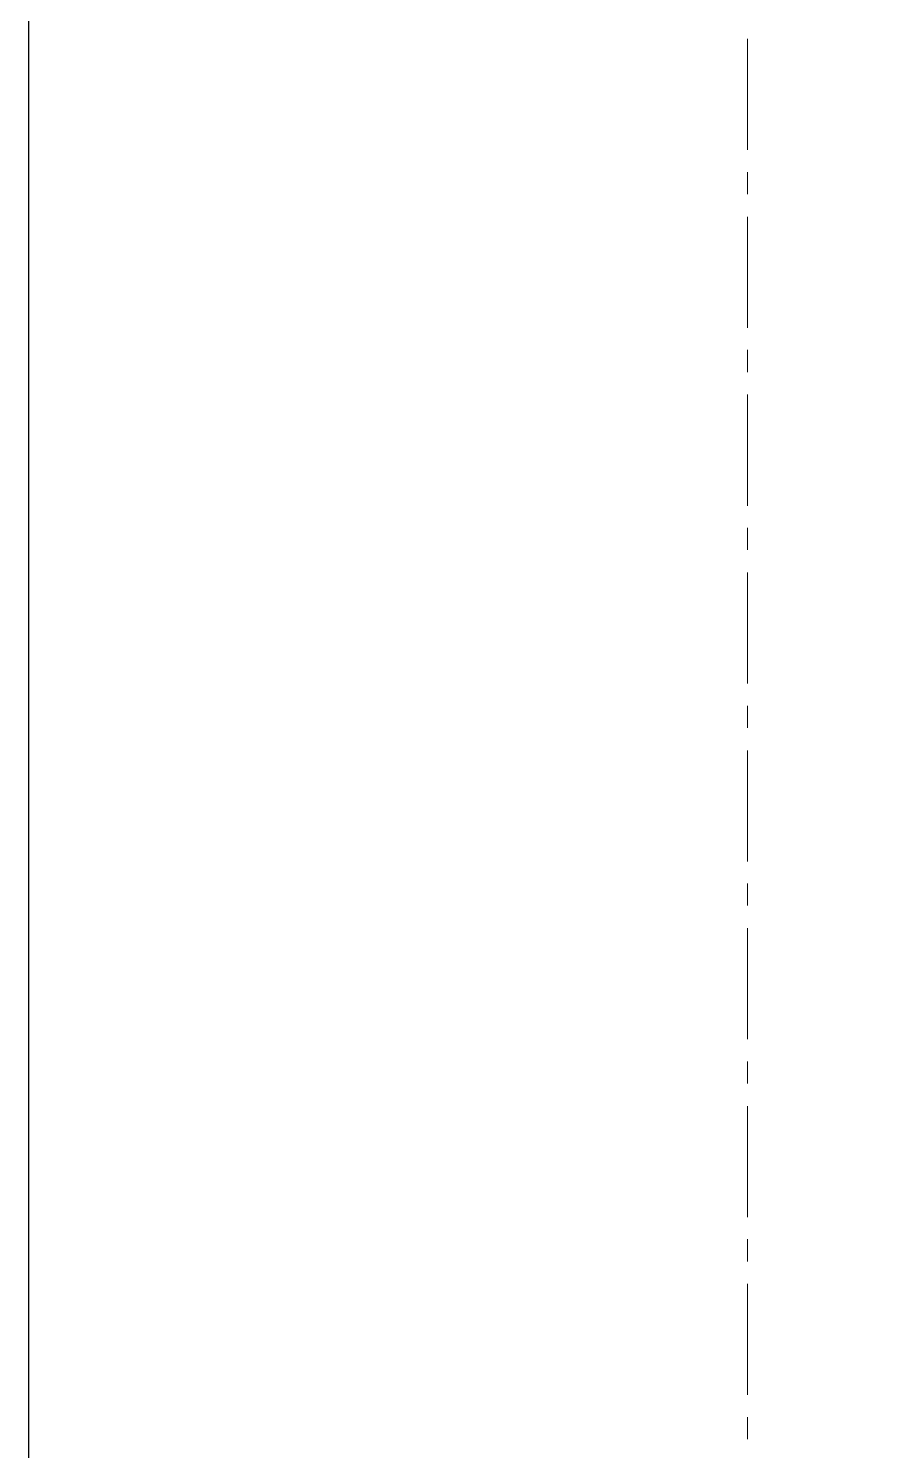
# Model space of a CAD drawing. Header units: millimetres. Extents: x -15161 to 10473752, y -72817 to 33960.
# Drawn here: x -2764 to -1987, y -6226 to -4947 of the extents above; entities that cross this region are included whole.
import ezdxf

# ---------------------------------------------------------------- set-up
doc = ezdxf.new("R2010")
doc.units = ezdxf.units.MM
doc.layers.add('PDF2_幾何圖形', color=7, linetype='Continuous')
doc.layers.add('屠宰設備', color=7, linetype='Continuous')

# ---------------------------------------------------------------- blocks, each defined once
blk = doc.blocks.new('二樓建築底圖')
at = {"layer": 'PDF2_幾何圖形', "lineweight": 13}
for points in [[(-2117.8, -4956.3), (-2117.8, -5056.2)], [(-2117.8, -5076.1), (-2117.8, -5096)], [(-2117.8, -5116.3), (-2117.8, -5216.2)], [(-2117.8, -5236.1), (-2117.8, -5256)], [(-2117.8, -5276.3), (-2117.8, -5376.2)], [(-2117.8, -5396.1), (-2117.8, -5416)], [(-2117.8, -5436.3), (-2117.8, -5536.2)], [(-2117.8, -5556.1), (-2117.8, -5575.9)], [(-2117.8, -5596.3), (-2117.8, -5696.2)], [(-2117.8, -5716), (-2117.8, -5735.9)], [(-2117.8, -5756.3), (-2117.8, -5856.1)], [(-2117.8, -5876), (-2117.8, -5895.9)], [(-2117.8, -5916.3), (-2117.8, -6016.1)], [(-2117.8, -6036), (-2117.8, -6055.9)], [(-2117.8, -6076.2), (-2117.8, -6176.1)], [(-2117.8, -6196), (-2117.8, -6215.9)]]:
    blk.add_lwpolyline(points, dxfattribs=at)
blk = doc.blocks.new('圖框')
blk.add_lwpolyline([(206758.9, -122222.3), (206758.9, -127878), (214926, -127878), (214926, -122222.3)], close=True)

msp = doc.modelspace()

# ---------------------------------------------------------------- block references
at = {"color": 5}
msp.add_blockref('二樓建築底圖', (0, 0), dxfattribs=at)
at = {"layer": '屠宰設備', "color": 190, "xscale": 0.75, "yscale": 0.75, "zscale": 0.75}
msp.add_blockref('圖框', (-157833.6238, 87545.3381), dxfattribs=at)

doc.saveas('drawing.dxf')
